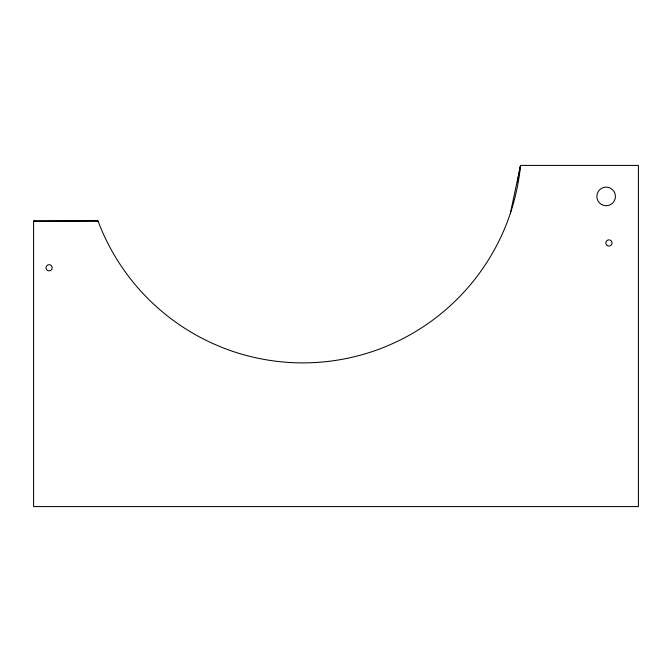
<?xml version="1.0" encoding="UTF-8"?>
<svg xmlns="http://www.w3.org/2000/svg" width="672" height="672" viewBox="0 0 672 672"><rect width="100%" height="100%" fill="white"/><g stroke="black" fill="none" stroke-linecap="round" stroke-linejoin="round"><path stroke-width="1.01" d="M517.423 181.877L520.54 165.413L638.4 165.413L638.4 506.587L33.6 506.587L33.6 220.937L98.112 220.937L33.6 221.239L35.683 221.458M510.401 213.175L520.54 165.413A218.753 218.753 0 0 1 98.112 221.239M47.561 270.455A3.1 3.1 0 0 0 52.206 267.767A3.1 3.1 0 0 0 47.561 265.079A3.1 3.1 0 0 0 47.561 270.455M601.49 204.49A9.307 9.307 0 0 0 615.443 196.434A9.307 9.307 0 0 0 601.49 188.37A9.307 9.307 0 0 0 601.49 204.49M607.387 245.641A3.1 3.1 0 0 0 612.041 242.953A3.1 3.1 0 0 0 607.387 240.265A3.1 3.1 0 0 0 607.387 245.641"/></g></svg>
